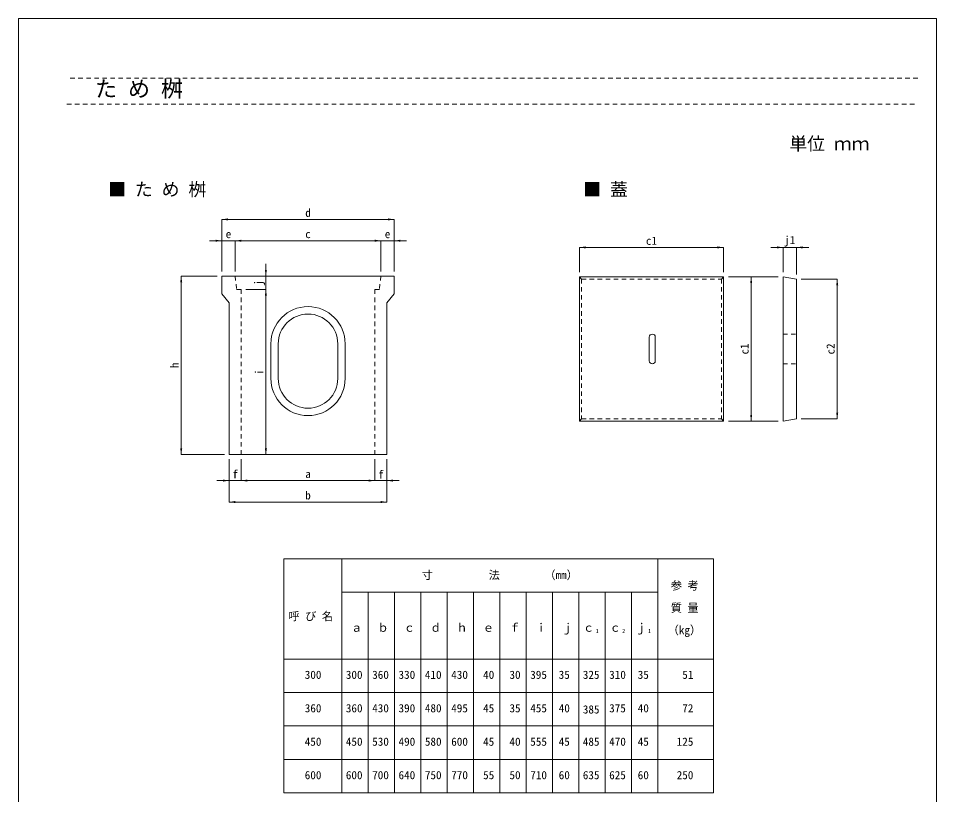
# Model space of a CAD drawing. Units: millimetres, scale not verified. Extents: x 3842 to 6930, y 179 to 4659.
# Drawn here: x 3842 to 6930, y 2048 to 4659 of the extents above; entities that cross this region are included whole.
import ezdxf
from ezdxf.enums import TextEntityAlignment as Align

# ---------------------------------------------------------------- set-up
doc = ezdxf.new("R2010")
doc.units = ezdxf.units.MM
doc.header["$LTSCALE"] = 20
doc.linetypes.add('USER1', pattern=[1.35, 0.75, -0.6])
for name, color, linetype, lineweight in [('(0-0)', 7, 'Continuous', 9), ('0_2', 7, 'USER1', 9), ('寸法線', 7, 'Continuous', 9), ('本体', 2, 'Continuous', 13), ('枠', 5, 'Continuous', 5)]:
    doc.layers.add(name, color=color, linetype=linetype, lineweight=lineweight)
doc.styles.add('ＭＳ ゴシック', font='')
doc.styles.get('ＭＳ ゴシック').set_extended_font_data('MS Gothic')

# ---------------------------------------------------------------- blocks, each defined once
blk = doc.blocks.new('filled_arrow')
at = {"color": 0, "linetype": 'Continuous', "lineweight": -2}
blk.add_solid([(7.5, 1.25), (0, 0), (7.5, -1.25)], dxfattribs=at)

msp = doc.modelspace()

# ---------------------------------------------------------------- linework, layer by layer
at = {"layer": '(0-0)'}
for p, q in [((6179.8, 2842.04), (4735.01, 2842.04)), ((4735.01, 2842.04), (4735.01, 2054.54)), ((4929.17, 2842.04), (4929.17, 2054.54)), ((5709.05, 2842.04), (5992.3, 2842.04)), ((5992.3, 2842.04), (5992.3, 2054.54)), ((6179.8, 2842.04), (6179.8, 2054.54)), ((4929.17, 2729.54), (5992.3, 2729.54)), ((5017.76, 2054.54), (5017.76, 2729.54)), ((5106.35, 2054.54), (5106.35, 2729.54)), ((5194.95, 2054.54), (5194.95, 2729.54)), ((5283.54, 2054.54), (5283.54, 2729.54)), ((5372.14, 2054.54), (5372.14, 2729.54)), ((5460.73, 2054.54), (5460.73, 2729.54)), ((5549.32, 2054.54), (5549.32, 2729.54)), ((5637.92, 2054.54), (5637.92, 2729.54)), ((5726.51, 2054.54), (5726.51, 2729.54)), ((5815.11, 2054.54), (5815.11, 2729.54)), ((5903.71, 2054.54), (5903.71, 2729.54)), ((4735.01, 2504.54), (6179.8, 2504.54)), ((6179.8, 2392.04), (4735.01, 2392.04)), ((6179.8, 2279.54), (4735.01, 2279.54)), ((6179.8, 2167.04), (4735.01, 2167.04)), ((4735.01, 2054.54), (6179.8, 2054.54))]:
    msp.add_line(p, q, dxfattribs=at)
at = {"layer": '0_2'}
for p, q in [((6866.37, 4457.87), (4004.96, 4457.87)), ((4004.96, 4371.17), (6866.37, 4371.17))]:
    msp.add_line(p, q, dxfattribs=at)
at = {"layer": '0_2', "linetype": 'Continuous'}
for p, q in [((4484.25, 3911.41), (4612.45, 3911.41)), ((4525.85, 3808.31), (4525.85, 3911.41)), ((4570.85, 3808.31), (4570.85, 3911.41))]:
    msp.add_line(p, q, dxfattribs=at)
at = {"layer": '寸法線'}
for p, q in [((4525.85, 3983.05), (5105.85, 3983.05)), ((4525.85, 3808.31), (4525.85, 3983.05)), ((5105.85, 3808.31), (5105.85, 3983.05)), ((4570.85, 3911.41), (5060.85, 3911.41)), ((4570.85, 3808.31), (4570.85, 3911.41)), ((5019.25, 3911.41), (5147.45, 3911.41)), ((5060.85, 3808.31), (5060.85, 3911.41)), ((5060.85, 3808.31), (5060.85, 3911.41)), ((5105.85, 3808.31), (5105.85, 3911.41)), ((5728.35, 3888.89), (6213.35, 3888.89)), ((5728.35, 3805.81), (5728.35, 3888.89)), ((6213.35, 3805.81), (6213.35, 3888.89)), ((6371.75, 3888.89), (6499.95, 3888.89)), ((6413.35, 3805.81), (6413.35, 3888.89)), ((6458.35, 3798.31), (6458.35, 3888.89)), ((4674.16, 3705.71), (4674.16, 3833.91)), ((4389.33, 3792.31), (4389.33, 3192.31)), ((4509.85, 3792.31), (4389.33, 3792.31)), ((4586.85, 3792.31), (4674.16, 3792.31)), ((6229.35, 3789.81), (6306.09, 3789.81)), ((6306.09, 3304.81), (6306.09, 3789.81)), ((6306.09, 3304.81), (6306.09, 3789.81)), ((6397.35, 3789.81), (6306.09, 3789.81)), ((6474.35, 3782.31), (6595.34, 3782.31)), ((6595.34, 3312.31), (6595.34, 3782.31)), ((4606.85, 3747.31), (4674.16, 3747.31)), ((4606.85, 3747.31), (4674.16, 3747.31)), ((4674.16, 3192.31), (4674.16, 3747.31)), ((6229.35, 3304.81), (6306.09, 3304.81)), ((6397.35, 3304.81), (6306.09, 3304.81)), ((6474.35, 3312.31), (6595.34, 3312.31)), ((4534.85, 3192.31), (4389.33, 3192.31)), ((4606.85, 3192.31), (4674.16, 3192.31)), ((4550.85, 3176.31), (4550.85, 3104.63)), ((4550.85, 3176.31), (4550.85, 3032.54)), ((4590.85, 3176.31), (4590.85, 3104.63)), ((4590.85, 3176.31), (4590.85, 3104.63)), ((5040.85, 3176.31), (5040.85, 3104.63)), ((5040.85, 3176.31), (5040.85, 3104.63)), ((5080.85, 3176.31), (5080.85, 3104.63)), ((5080.85, 3176.31), (5080.85, 3032.54)), ((4509.25, 3104.63), (4632.45, 3104.63)), ((4590.85, 3104.63), (5040.85, 3104.63)), ((4999.25, 3104.63), (5122.45, 3104.63)), ((4550.85, 3032.54), (5080.85, 3032.54))]:
    msp.add_line(p, q, dxfattribs=at)
at = {"layer": '本体'}
for p, q in [((4525.85, 3792.31), (4525.85, 3732.31)), ((4525.85, 3792.31), (5105.85, 3792.31)), ((5105.85, 3792.31), (5105.85, 3732.31)), ((5728.35, 3789.81), (5728.35, 3304.81)), ((5728.35, 3789.81), (6213.35, 3789.81)), ((6213.35, 3789.81), (6213.35, 3304.81)), ((6413.35, 3789.81), (6413.35, 3304.81)), ((6413.35, 3789.81), (6458.35, 3782.31)), ((6458.35, 3312.31), (6458.35, 3782.31)), ((4550.85, 3702.31), (4525.85, 3732.31)), ((5080.85, 3702.31), (5105.85, 3732.31)), ((4550.85, 3192.31), (4550.85, 3702.31)), ((5080.85, 3192.31), (5080.85, 3702.31)), ((5728.35, 3304.81), (6213.35, 3304.81)), ((6458.35, 3312.31), (6413.35, 3304.81)), ((4550.85, 3192.31), (5080.85, 3192.31))]:
    msp.add_line(p, q, dxfattribs=at)
at = {"layer": '本体', "linetype": 'USER1'}
for p, q in [((4570.85, 3792.31), (4575.85, 3747.31)), ((5060.85, 3792.31), (5055.85, 3747.32)), ((4575.85, 3747.31), (4590.85, 3747.31)), ((4590.85, 3747.31), (4590.85, 3192.31)), ((5055.85, 3747.32), (5040.85, 3747.31)), ((5040.85, 3747.31), (5040.85, 3192.31)), ((6413.35, 3597.31), (6458.35, 3597.31)), ((6413.35, 3497.31), (6458.35, 3497.31))]:
    msp.add_line(p, q, dxfattribs=at)
at = {"layer": '本体', "linetype": 'USER1', "lineweight": 5}
for p, q in [((5735.85, 3782.31), (5728.35, 3789.81)), ((5735.85, 3782.31), (5735.85, 3312.31)), ((5735.85, 3782.31), (6205.85, 3782.31)), ((6205.85, 3782.31), (6213.35, 3789.81)), ((6205.85, 3782.31), (6205.85, 3312.31)), ((5735.85, 3312.31), (5728.35, 3304.81)), ((5735.85, 3312.31), (6205.85, 3312.31)), ((6205.85, 3312.31), (6213.35, 3304.81))]:
    msp.add_line(p, q, dxfattribs=at)
at = {"layer": '本体', "lineweight": 9}
for p, q in [((5963.58, 3587.31), (5963.58, 3507.31)), ((5983.58, 3587.31), (5983.58, 3507.31)), ((4690.85, 3564.78), (4690.85, 3448.12)), ((4715.85, 3564.78), (4715.85, 3448.12)), ((4915.85, 3564.78), (4915.85, 3448.12)), ((4940.85, 3564.78), (4940.85, 3448.12))]:
    msp.add_line(p, q, dxfattribs=at)
for centre, radius, start, end in [((4815.85, 3564.78), 125, 0, 180), ((4815.85, 3564.78), 100, 0, 180), ((5973.58, 3587.31), 10, 0, 180), ((5973.58, 3507.31), 10, 180, 0), ((4815.85, 3448.12), 125, 180, 0), ((4815.85, 3448.12), 100, 180, 0)]:
    msp.add_arc(centre, radius, start, end, dxfattribs=at)
at = {"layer": '枠', "lineweight": 13}
for p, q in [((6929.79, 4659.3), (3841.79, 4659.3)), ((3841.79, 179.3), (3841.79, 4659.3)), ((6929.79, 179.3), (6929.79, 4659.3))]:
    msp.add_line(p, q, dxfattribs=at)

# ---------------------------------------------------------------- block references
at = {"layer": '0_2', "xscale": 2.77, "yscale": 2.77, "rotation": 180}
msp.add_blockref('filled_arrow', (4525.85, 3911.41), dxfattribs=at)
at = {"layer": '0_2', "xscale": 2.77, "yscale": 2.77}
msp.add_blockref('filled_arrow', (4570.85, 3911.41), dxfattribs=at)
at = {"layer": '寸法線', "xscale": 2.77, "yscale": 2.77}
for p in [(4525.85, 3983.05), (4570.85, 3911.41), (5105.85, 3911.41), (5728.35, 3888.89), (6458.35, 3888.89), (4590.85, 3104.63), (4590.85, 3104.63), (5080.85, 3104.63), (4550.85, 3032.54)]:
    msp.add_blockref('filled_arrow', p, dxfattribs=at)
for p, rotation in [((5105.85, 3983.05), 180), ((5060.85, 3911.41), 180), ((5060.85, 3911.41), 180), ((6213.35, 3888.89), 180), ((6413.35, 3888.89), 180), ((4674.16, 3792.31), 90), ((4389.33, 3792.31), 270), ((6306.09, 3789.81), 270), ((6306.09, 3789.81), 270), ((6595.34, 3782.31), 270), ((4674.16, 3747.31), 270), ((4674.16, 3747.31), 270), ((6306.09, 3304.81), 90), ((6306.09, 3304.81), 90), ((6595.34, 3312.31), 90), ((4389.33, 3192.31), 90), ((4674.16, 3192.31), 90), ((4550.85, 3104.63), 180), ((5040.85, 3104.63), 180), ((5040.85, 3104.63), 180), ((5080.85, 3032.54), 180)]:
    msp.add_blockref('filled_arrow', p, dxfattribs=dict(at, rotation=rotation))

# ---------------------------------------------------------------- texts
at = {"layer": '(0-0)', "style": 'ＭＳ ゴシック'}
for s, height, p in [('た め 桝', 54.12, (4100.05, 4379.16)), ('単位 ｍｍ', 43.99, (6434.26, 4202.56)), ('■ た め 桝', 43.99, (4143.85, 4049.06)), ('■ 蓋', 43.99, (5741.42, 4049.06)), ('参 考', 27.49, (6035.8, 2729.54)), ('質 量', 27.49, (6035.8, 2654.54)), ('呼 び 名', 27.49, (4750.05, 2626.36)), ('ｂ', 27.49, (5049.4, 2587.88)), ('ｄ', 27.49, (5226.59, 2587.88)), ('ｈ', 27.49, (5315.18, 2587.88)), ('ｆ', 27.49, (5492.37, 2587.88)), ('ｉ', 27.49, (5580.96, 2587.88)), ('ｊ', 27.49, (5669.56, 2587.88)), ('ｊ', 27.49, (5916.88, 2587.88)), ('ａ', 27.49, (4960.81, 2587.88)), ('ｃ', 27.49, (5137.99, 2587.88)), ('ｅ', 27.49, (5403.78, 2587.88)), ('ｃ', 27.49, (5740.8, 2587.88)), ('1', 13.75, (5782.8, 2587.88)), ('ｃ', 27.49, (5830.04, 2587.88)), ('2', 13.75, (5872.04, 2587.88)), ('1', 13.75, (5958.88, 2587.88)), ('（㎏）', 27.49, (6025.3, 2579.54)), ('300', 27.49, (4804.86, 2429.54)), ('300', 27.49, (4943.06, 2429.54)), ('360', 27.49, (5031.65, 2429.54)), ('330', 27.49, (5120.24, 2429.54)), ('410', 27.49, (5208.84, 2429.54)), ('430', 27.49, (5297.43, 2429.54)), (' 40', 27.49, (5386.03, 2429.54)), (' 30', 27.49, (5474.62, 2429.54)), ('395', 27.49, (5563.21, 2429.54)), ('35', 27.49, (5658.89, 2429.54)), ('325', 27.49, (5739.99, 2429.54)), ('310', 27.49, (5828.61, 2429.54)), ('35', 27.49, (5924.65, 2429.54)), (' 51', 27.49, (6055.68, 2429.54)), ('360', 27.49, (4804.86, 2317.04)), ('360', 27.49, (4943.06, 2317.04)), ('430', 27.49, (5031.65, 2317.04)), ('390', 27.49, (5120.24, 2317.04)), ('480', 27.49, (5208.84, 2317.04)), ('495', 27.49, (5297.43, 2317.04)), (' 45', 27.49, (5386.03, 2317.04)), (' 35', 27.49, (5474.62, 2317.04)), ('455', 27.49, (5563.21, 2317.04)), ('40', 27.49, (5658.89, 2317.04)), ('385', 27.49, (5739.99, 2313.04)), ('375', 27.49, (5828.61, 2317.04)), ('40', 27.49, (5924.65, 2317.04)), (' 72', 27.49, (6055.68, 2317.04)), ('450', 27.49, (4804.86, 2204.54)), ('450', 27.49, (4943.06, 2204.54)), ('530', 27.49, (5031.65, 2204.54)), ('490', 27.49, (5120.24, 2204.54)), ('580', 27.49, (5208.84, 2204.54)), ('600', 27.49, (5297.43, 2204.54)), (' 45', 27.49, (5386.03, 2204.54)), (' 40', 27.49, (5474.62, 2204.54)), ('555', 27.49, (5563.21, 2204.54)), ('45', 27.49, (5658.89, 2204.54)), ('485', 27.49, (5739.99, 2204.54)), ('470', 27.49, (5828.61, 2204.54)), ('45', 27.49, (5924.65, 2204.54)), ('125', 27.49, (6055.68, 2204.54)), ('600', 27.49, (4804.86, 2092.04)), ('600', 27.49, (4943.06, 2092.04)), ('700', 27.49, (5031.65, 2092.04)), ('640', 27.49, (5120.24, 2092.04)), ('750', 27.49, (5208.84, 2092.04)), ('770', 27.49, (5297.43, 2092.04)), (' 55', 27.49, (5386.03, 2092.04)), (' 50', 27.49, (5474.62, 2092.04)), ('710', 27.49, (5563.21, 2092.04)), ('60', 27.49, (5658.89, 2092.04)), ('635', 27.49, (5739.99, 2092.04)), ('625', 27.49, (5828.61, 2092.04)), ('60', 27.49, (5924.65, 2092.04)), ('250', 27.49, (6055.68, 2092.04))]:
    msp.add_text(s, height=height, dxfattribs=at).set_placement(p, align=Align.BOTTOM_LEFT)
msp.add_text('寸\u3000\u3000\u3000\u3000\u3000法\u3000\u3000\u3000\u3000（mm）', height=27.49, dxfattribs=at).set_placement((5460.73, 2764.94), align=Align.BOTTOM_CENTER)
at = {"layer": '0_2', "style": 'ＭＳ ゴシック'}
msp.add_text('e', height=27.34, dxfattribs=at).set_placement((4548.35, 3933.81), align=Align.MIDDLE_CENTER)
at = {"layer": '寸法線', "style": 'ＭＳ ゴシック'}
for s, p in [('d', (4815.85, 4005.45)), ('c', (4815.85, 3933.81)), ('e', (5083.35, 3933.81)), ('c1', (5970.85, 3911.29)), ('j1', (6435.85, 3913.7)), ('f', (4570.85, 3126.46)), ('a', (4815.85, 3127.03)), ('f', (5060.85, 3125.33)), ('b', (4815.85, 3054.94))]:
    msp.add_text(s, height=27.34, dxfattribs=at).set_placement(p, align=Align.MIDDLE_CENTER)
for s, p in [('j', (4649.35, 3769.81)), ('c1', (6283.69, 3547.31)), ('c1', (6283.69, 3547.31)), ('c2', (6572.94, 3547.31)), ('h', (4366.93, 3492.31)), ('i', (4651.76, 3469.81))]:
    msp.add_text(s, height=27.34, rotation=90, dxfattribs=at).set_placement(p, align=Align.MIDDLE_CENTER)

doc.saveas('drawing.dxf')
